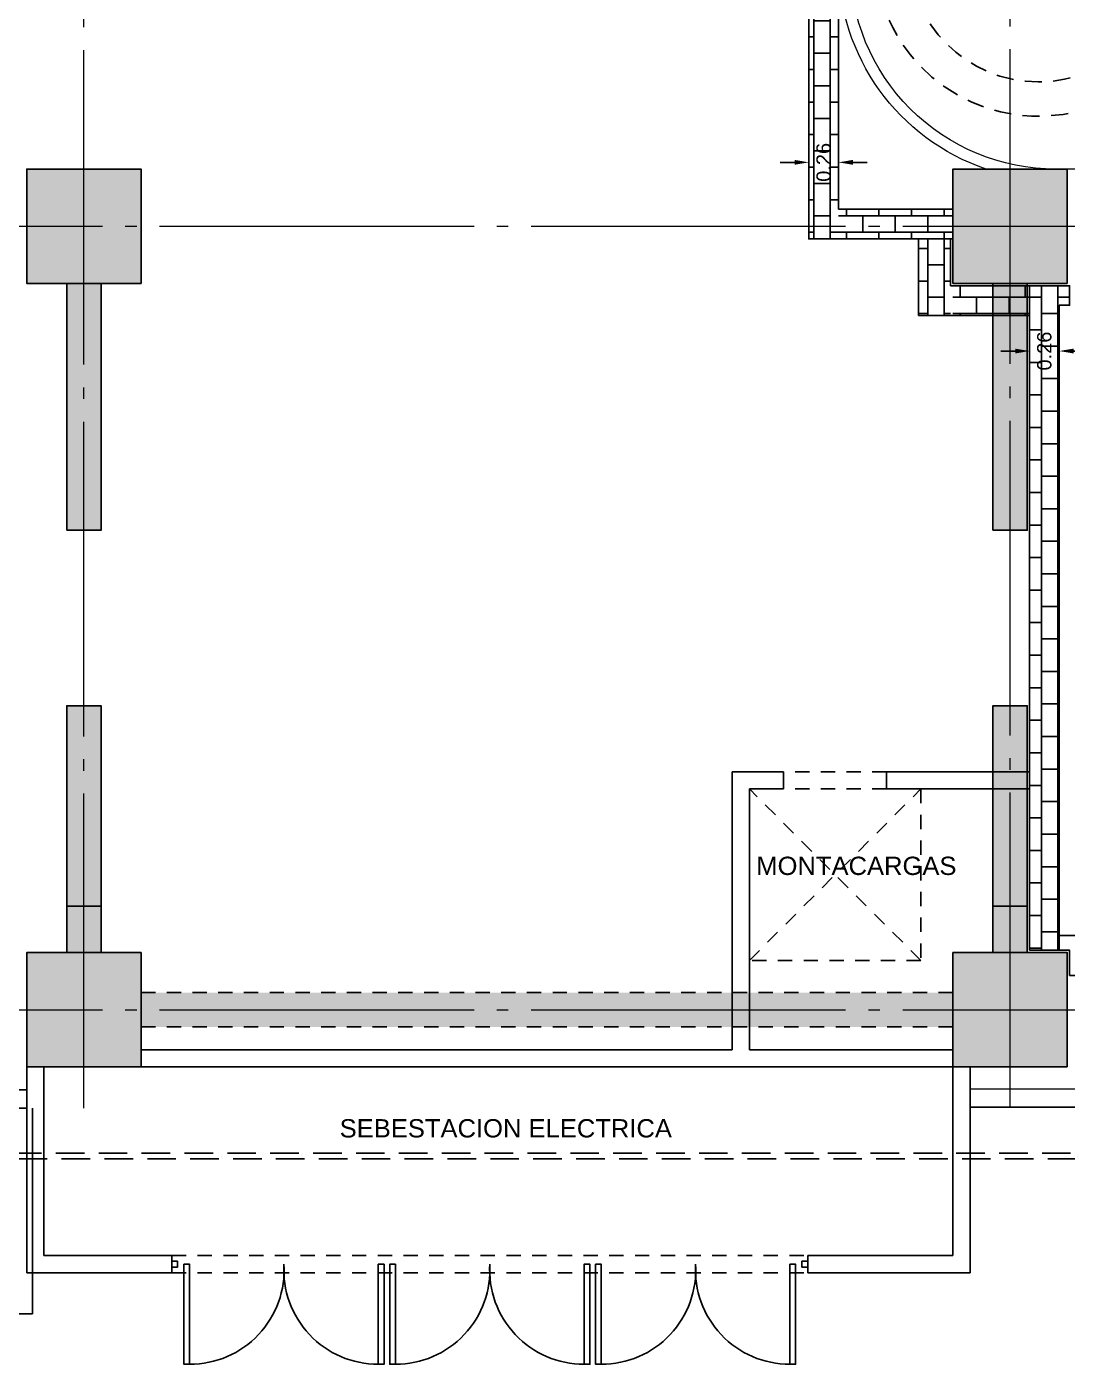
# Model space of a CAD drawing. Header units: metres. Extents: x -22.5 to 67.5, y 0 to 64.7.
# Drawn here: x 12.89 to 21.99, y 30.93 to 42.62 of the extents above; entities that cross this region are included whole.
import ezdxf

# ---------------------------------------------------------------- set-up
doc = ezdxf.new("R2010")
doc.units = ezdxf.units.M
for name, pattern in [('EJES630', [6.3, 5.5, -0.4, 0, -0.4]), ('XREF PB NEURO-ONCOLOGIA$0$CONJUNTO TLAHUAC$0$HIDDEN2', [0.1875, 0.125, -0.0625]), ('XREF PB NEURO-ONCOLOGIA$0$DASHED2', [0.375, 0.25, -0.125]), ('XREF PB NEURO-ONCOLOGIA$0$HIDDE150', [0.24, 0.15, -0.09]), ('XREF PB NEURO-ONCOLOGIA$0$HIDDEN2', [0.1875, 0.125, -0.0625])]:
    doc.linetypes.add(name, pattern=pattern)
doc.layers.add('EJES', color=11, linetype='EJES630', lineweight=0)
doc.layers.add('XREF PB NEURO-ONCOLOGIA$0$MUROS DE TABLAROCA', color=150, linetype='Continuous', lineweight=13)
for name, color, linetype in [('TEXTO', 7, 'Continuous'), ('XREF PB NEURO-ONCOLOGIA$0$-CG-M-WALL', 7, 'Continuous'), ('XREF PB NEURO-ONCOLOGIA$0$CANCELES', 1, 'Continuous'), ('XREF PB NEURO-ONCOLOGIA$0$COLUMNAS', 6, 'Continuous'), ('XREF PB NEURO-ONCOLOGIA$0$CONTRAVENTEOS', 6, 'XREF PB NEURO-ONCOLOGIA$0$HIDDEN2'), ('XREF PB NEURO-ONCOLOGIA$0$COTAS PAÑOS', 8, 'Continuous'), ('XREF PB NEURO-ONCOLOGIA$0$ELEVADOR Y ESC', 251, 'Continuous'), ('XREF PB NEURO-ONCOLOGIA$0$HATCH', 251, 'Continuous'), ('XREF PB NEURO-ONCOLOGIA$0$LAMINA MULTIPERFORADA', 9, 'Continuous'), ('XREF PB NEURO-ONCOLOGIA$0$MUROS', 3, 'Continuous'), ('XREF PB NEURO-ONCOLOGIA$0$NOVIDESA', 11, 'Continuous'), ('XREF PB NEURO-ONCOLOGIA$0$PLAFONES', 20, 'XREF PB NEURO-ONCOLOGIA$0$HIDDE150'), ('XREF PB NEURO-ONCOLOGIA$0$PROYECCIÓN', 8, 'XREF PB NEURO-ONCOLOGIA$0$CONJUNTO TLAHUAC$0$HIDDEN2'), ('XREF PB NEURO-ONCOLOGIA$0$TABIQUES BLINDADOS', 30, 'Continuous')]:
    doc.layers.add(name, color=color, linetype=linetype)
doc.styles.add('100 LOCALES 25', font='arial.ttf', dxfattribs={"height": 0.25})
doc.styles.add('XREF PB NEURO-ONCOLOGIA$0$COTAS', font='arial.ttf')
doc.dimstyles.new('XREF PB NEURO-ONCOLOGIA$0$50 FLECHAS', dxfattribs={"dimscale": 0.5, "dimtxt": 0.25, "dimasz": 0.25, "dimexe": 0.1, "dimexo": 0.1, "dimgap": 0.025, "dimtad": 0, "dimtih": 1, "dimtoh": 1, "dimzin": 1, "dimdsep": 46, "dimtxsty": 'XREF PB NEURO-ONCOLOGIA$0$COTAS', "dimcen": 0.1, "dimclrd": 256, "dimclre": 256, "dimclrt": 7, "dimadec": 0, "dimazin": 1, "dimtfac": 1, "dimtofl": 0, "dimtmove": 2, "dimatfit": 3, "dimfxl": 1, "dimtolj": 1, "dimtzin": 1, "dimlwd": -1, "dimlwe": -1, "dimarcsym": 0})
pattern_1 = [(0, (0, 0), (0, 6.985), [5.08, -1.905]), (90, (0, 0), (-6.985, 4e-16), [5.08, -1.905])]
pattern_2 = [(0, (3e-13, -8.1), (0, 6.985), [5.08, -1.905]), (90, (3e-13, -8.1), (-6.985, 4e-16), [5.08, -1.905])]

# ---------------------------------------------------------------- blocks, each defined once
blk = doc.blocks.new('XREF PB NEURO-ONCOLOGIA$0$C-1')
at = {"layer": 'XREF PB NEURO-ONCOLOGIA$0$-CG-M-WALL', "true_color": 0x636466}
h = blk.add_hatch(color=251, dxfattribs=at)
h.dxf.hatch_style = 1
h.paths.add_polyline_path([(-0.5, -0.5), (-0.5, 0.5), (0.5, 0.5), (0.5, -0.5)])
blk.add_lwpolyline([(-0.5, -0.5), (-0.5, 0.5), (0.5, 0.5), (0.5, -0.5)], close=True)
blk = doc.blocks.new('XREF PB NEURO-ONCOLOGIA$0$XREF PB NEURO-ONCOLOGIA$0$P90')
blk.add_lwpolyline([(-0.825, -0.875), (-0.875, -0.875), (-0.875, 0), (-0.825, 0), (-0.825, -0.875, 0.432635), (0, 0, 0.432635)], format="xyb")
blk = doc.blocks.new('*D885')
at = {"layer": 'XREF PB NEURO-ONCOLOGIA$0$COTAS PAÑOS', "transparency": 16777216}
for p, q in [((6.311, 23.731), (6.311, 23.856)), ((6.662, 23.606), (6.261, 23.606)), ((6.662, 23.346), (6.261, 23.346)), ((6.311, 23.221), (6.311, 23.096))]:
    blk.add_line(p, q, dxfattribs=at)
for points in [[(6.29, 23.731), (6.332, 23.731), (6.311, 23.606)], [(6.29, 23.221), (6.332, 23.221), (6.311, 23.346)]]:
    blk.add_solid(points, dxfattribs=at)
at = {"layer": 'XREF PB NEURO-ONCOLOGIA$0$COTAS PAÑOS', "color": 7, "transparency": 16777216, "insert": (6.311, 23.476), "char_height": 0.125, "attachment_point": 5, "style": 'XREF PB NEURO-ONCOLOGIA$0$COTAS'}
blk.add_mtext('\\A1;0.26', dxfattribs=at)
blk = doc.blocks.new('*D891')
at = {"layer": 'XREF PB NEURO-ONCOLOGIA$0$COTAS PAÑOS', "transparency": 16777216}
for p, q in [((7.961, 25.661), (7.961, 25.786)), ((7.602, 25.536), (8.011, 25.536)), ((7.602, 25.276), (8.011, 25.276)), ((7.961, 25.151), (7.961, 25.026))]:
    blk.add_line(p, q, dxfattribs=at)
for points in [[(7.94, 25.661), (7.982, 25.661), (7.961, 25.536)], [(7.94, 25.151), (7.982, 25.151), (7.961, 25.276)]]:
    blk.add_solid(points, dxfattribs=at)
at = {"layer": 'XREF PB NEURO-ONCOLOGIA$0$COTAS PAÑOS', "color": 7, "transparency": 16777216, "insert": (7.961, 25.406), "char_height": 0.125, "attachment_point": 5, "style": 'XREF PB NEURO-ONCOLOGIA$0$COTAS'}
blk.add_mtext('\\A1;0.26', dxfattribs=at)
blk = doc.blocks.new('XREF PB NEURO-ONCOLOGIA')
at = {"layer": 'XREF PB NEURO-ONCOLOGIA$0$HATCH'}
h = blk.add_hatch(dxfattribs=at)
h.set_pattern_fill('ANGLE', color=256)
h.set_pattern_definition(pattern_1)
h.paths.add_polyline_path([(1.052, 32.026), (3.209, 32.026), (3.209, 31.726), (1.052, 31.726)])
h = blk.add_hatch(color=256, dxfattribs=at)
h.dxf.hatch_style = 1
h.paths.add_polyline_path([(1.052, 32.026), (3.209, 32.026), (3.209, 31.726), (1.052, 31.726)])
h.paths.add_polyline_path([(4.744, 32.026), (6.902, 32.026), (6.902, 31.726), (4.744, 31.726)])
h = blk.add_hatch(dxfattribs=at)
h.set_pattern_fill('ANGLE', color=256)
h.set_pattern_definition(pattern_1)
h.paths.add_polyline_path([(4.744, 32.026), (6.902, 32.026), (6.902, 31.726), (4.744, 31.726)])
h = blk.add_hatch(color=256, dxfattribs=at)
h.dxf.hatch_style = 1
h.paths.add_polyline_path([(0.702, 24.276), (0.702, 31.376), (0.402, 31.376), (0.402, 24.276)])
h = blk.add_hatch(dxfattribs=at)
h.set_pattern_fill('AR-B816', color=256, scale=0.0007, angle=90)
h.paths.add_polyline_path([(7.292, 25.276), (7.552, 25.276), (7.552, 24.276), (7.292, 24.276)])
h.paths.add_polyline_path([(15.932, 25.966), (15.672, 25.966), (15.672, 24.276), (15.932, 24.276)])
h = blk.add_hatch(dxfattribs=at)
h.set_pattern_fill('AR-B816', color=256, scale=0.0007)
h.paths.add_polyline_path([(7.292, 25.536), (15.672, 25.536), (15.672, 25.276), (7.292, 25.276)])
h = blk.add_hatch(dxfattribs=at)
h.set_pattern_fill('AR-B816', color=256, scale=0.0007)
h.paths.add_polyline_path([(6.622, 24.576), (7.292, 24.576), (7.292, 24.296), (6.622, 24.296)])
h = blk.add_hatch(dxfattribs=at)
h.set_pattern_fill('AR-B816', color=256, scale=0.0007, angle=90)
h.paths.add_polyline_path([(6.622, 24.276), (6.882, 24.276), (6.882, 23.606), (6.622, 23.606)])
h = blk.add_hatch(dxfattribs=at)
h.set_pattern_fill('ANGLE', color=256)
h.set_pattern_definition(pattern_2)
h.paths.add_polyline_path([(1.052, 23.926), (3.209, 23.926), (3.209, 23.626), (1.052, 23.626)])
h = blk.add_hatch(dxfattribs=at)
h.set_pattern_fill('ANGLE', color=256)
h.set_pattern_definition(pattern_1)
h.paths.add_polyline_path([(1.052, 23.926), (3.209, 23.926), (3.209, 23.626), (1.052, 23.626)])
h = blk.add_hatch(color=256, dxfattribs=at)
h.dxf.hatch_style = 1
h.paths.add_polyline_path([(1.052, 23.926), (3.209, 23.926), (3.209, 23.626), (1.052, 23.626)])
h.paths.add_polyline_path([(4.744, 23.926), (6.902, 23.926), (6.902, 23.626), (4.744, 23.626)])
h = blk.add_hatch(dxfattribs=at)
h.set_pattern_fill('ANGLE', color=256)
h.set_pattern_definition(pattern_2)
h.paths.add_polyline_path([(4.744, 23.926), (6.902, 23.926), (6.902, 23.626), (4.744, 23.626)])
h = blk.add_hatch(dxfattribs=at)
h.set_pattern_fill('ANGLE', color=256)
h.set_pattern_definition(pattern_1)
h.paths.add_polyline_path([(4.744, 23.926), (6.902, 23.926), (6.902, 23.626), (4.744, 23.626)])
h = blk.add_hatch(dxfattribs=at)
h.set_pattern_fill('AR-B816', color=256, scale=0.0007)
h.paths.add_polyline_path([(1.072, 23.606), (6.882, 23.606), (6.882, 23.256), (6.712, 23.256), (6.712, 23.346), (1.072, 23.346)])
at = {"layer": 'XREF PB NEURO-ONCOLOGIA$0$CANCELES', "elevation": 0}
for points in [[(-1.648, 31.056), (-1.698, 31.056), (-1.698, 31.106), (-1.648, 31.106)], [(-1.648, 25.596), (-1.698, 25.596), (-1.698, 25.546), (-1.648, 25.546)], [(-1.648, 25.596), (-1.698, 25.596), (-1.698, 25.546), (-1.648, 25.546)]]:
    blk.add_lwpolyline(points, close=True, dxfattribs=at)
at = {"layer": 'XREF PB NEURO-ONCOLOGIA$0$COLUMNAS', "elevation": 0}
for points in [[(1.052, 32.026), (3.209, 32.026), (3.209, 31.726), (1.052, 31.726)], [(4.744, 32.026), (6.902, 32.026), (6.902, 31.726), (4.744, 31.726)], [(1.052, 23.926), (3.209, 23.926), (3.209, 23.626), (1.052, 23.626)], [(4.744, 23.926), (6.902, 23.926), (6.902, 23.626), (4.744, 23.626)]]:
    blk.add_lwpolyline(points, close=True, dxfattribs=at)
at = {"layer": 'XREF PB NEURO-ONCOLOGIA$0$CONTRAVENTEOS', "elevation": 0}
blk.add_lwpolyline([(0.702, 24.276), (0.702, 31.376), (0.402, 31.376), (0.402, 24.276)], close=True, dxfattribs=at)
blk.add_lwpolyline([(0.702, 24.276), (0.702, 31.376), (0.402, 31.376), (0.402, 24.276)], close=True, dxfattribs=at)
at = {"layer": 'XREF PB NEURO-ONCOLOGIA$0$ELEVADOR Y ESC'}
for p in [(-2.108, 44.531, 0), (-0.308, 32.326, 0)]:
    blk.add_line(p, (-2.108, 32.326, 0), dxfattribs=at)
at = {"layer": 'XREF PB NEURO-ONCOLOGIA$0$LAMINA MULTIPERFORADA', "linetype": 'XREF PB NEURO-ONCOLOGIA$0$DASHED2', "elevation": 0}
for points in [[(-0.751, 60.886), (17.014, 60.886), (17.014, 26.926), (22.312, 26.926), (22.312, -3.054), (-0.751, -3.054)], [(-0.701, 60.836), (16.964, 60.836), (16.964, 26.876), (22.262, 26.876), (22.262, -3.004), (-0.701, -3.004)]]:
    blk.add_lwpolyline(points, close=True, dxfattribs=at)
at = {"layer": 'XREF PB NEURO-ONCOLOGIA$0$MUROS'}
for p, q in [((0.052, 32.376), (-1.748, 32.376)), ((-1.748, 32.376), (-1.748, 31.106)), ((0.052, 32.226), (-1.598, 32.226)), ((-1.598, 32.226), (-1.598, 31.106)), ((0.052, 24.276), (0.052, 31.376)), ((0.202, 26.206), (0.202, 31.376)), ((-1.748, 31.106), (-1.598, 31.106)), ((0.202, 26.206), (2.632, 26.206)), ((2.632, 25.756), (2.632, 26.206)), ((0.202, 26.056), (2.482, 26.056)), ((0.202, 24.276), (0.202, 26.056)), ((2.482, 26.056), (2.482, 25.756)), ((2.482, 25.756), (2.632, 25.756)), ((-1.748, 24.126), (-1.748, 25.546)), ((-1.748, 25.546), (-1.598, 25.546)), ((-1.598, 24.276), (-1.598, 25.546)), ((0.052, 24.276), (-1.598, 24.276)), ((0.052, 24.126), (-1.748, 24.126))]:
    blk.add_line(p, q, dxfattribs=at)
at = {"layer": 'XREF PB NEURO-ONCOLOGIA$0$MUROS', "elevation": 0}
blk.add_lwpolyline([(2.482, 23.606), (2.482, 24.856), (2.632, 24.856), (2.632, 23.606)], close=True, dxfattribs=at)
at = {"layer": 'XREF PB NEURO-ONCOLOGIA$0$MUROS DE TABLAROCA'}
blk.add_line((0.202, 24.276), (0.052, 24.276), dxfattribs=at)
for points in [[(7.902, 23.984, -0.321682), (9.702, 25.276), (14.902, 25.276)], [(7.902, 16.956), (7.902, 23.376, -0.414214), (9.702, 25.176), (14.902, 25.176)]]:
    blk.add_lwpolyline(points, format="xyb", dxfattribs=at)
at = {"layer": 'XREF PB NEURO-ONCOLOGIA$0$NOVIDESA', "elevation": 0}
for points in [[(16.362, 26.226), (16.362, 60.236), (-0.308, 60.236), (-0.308, 32.376)], [(-0.148, 32.376), (-0.148, 60.076), (16.202, 60.076), (16.202, 26.066)]]:
    blk.add_lwpolyline(points, dxfattribs=at)
at = {"layer": 'XREF PB NEURO-ONCOLOGIA$0$NOVIDESA'}
for points in [[(21.662, -2.404), (-0.301, -2.404), (-0.301, 24.126)], [(21.502, -2.244), (-0.148, -2.244), (-0.141, 24.126)]]:
    blk.add_lwpolyline(points, dxfattribs=at)
at = {"layer": 'XREF PB NEURO-ONCOLOGIA$0$PLAFONES'}
blk.add_circle((9.798, 23.529), 1.134, dxfattribs=at)
blk.add_arc((9.798, 23.529), 1.434, 294.6812, 200.0814, dxfattribs=at)
at = {"layer": 'XREF PB NEURO-ONCOLOGIA$0$PROYECCIÓN'}
for p, q in [((-1.748, 31.106, 0), (-1.748, 25.546, 0)), ((-1.598, 31.106, 0), (-1.598, 25.546, 0)), ((0.982, 24.556, 0), (2.482, 26.056, 0)), ((0.982, 24.556, 0), (0.982, 26.056, 0)), ((2.482, 24.856, 0), (2.482, 25.756, 0)), ((2.632, 24.856, 0), (2.632, 25.756, 0)), ((2.482, 24.556, 0), (0.982, 24.556, 0)), ((2.482, 24.556, 0), (1.682, 24.556, 0))]:
    blk.add_line(p, q, dxfattribs=at)
at = {"layer": 'XREF PB NEURO-ONCOLOGIA$0$PROYECCIÓN', "elevation": 0}
blk.add_lwpolyline([(0.982, 26.056), (2.482, 24.556)], dxfattribs=at)
at = {"layer": 'XREF PB NEURO-ONCOLOGIA$0$TABIQUES BLINDADOS'}
for points in [[(7.292, 24.276), (7.292, 25.536), (15.672, 25.536), (15.672, 26.226), (16.202, 26.226), (16.202, 25.966), (15.932, 25.966), (15.932, 24.276)], [(7.552, 24.276), (7.552, 25.276), (15.672, 25.276), (15.672, 24.276)], [(6.882, 23.606), (6.882, 24.296), (7.292, 24.296)]]:
    blk.add_lwpolyline(points, dxfattribs=at)
at = {"layer": 'XREF PB NEURO-ONCOLOGIA$0$TABIQUES BLINDADOS', "elevation": 0}
blk.add_lwpolyline([(7.292, 24.576), (6.622, 24.576), (6.622, 23.606)], dxfattribs=at)
at = {"layer": 'XREF PB NEURO-ONCOLOGIA$0$TABIQUES BLINDADOS'}
for points in [[(1.072, 23.606), (6.882, 23.606), (6.882, 23.256), (6.712, 23.256), (6.712, 23.346), (1.072, 23.346)], [(1.072, 23.346), (1.072, 23.256), (0.852, 23.256), (0.852, 23.126), (1.202, 23.126), (1.202, 23.346)]]:
    blk.add_lwpolyline(points, close=True, dxfattribs=at)
at = {"layer": 'XREF PB NEURO-ONCOLOGIA$0$CANCELES', "rotation": 270}
for p in [(-1.673, 30.126, 0), (-1.673, 28.326, 0), (-1.673, 26.526, 0)]:
    blk.add_blockref('XREF PB NEURO-ONCOLOGIA$0$XREF PB NEURO-ONCOLOGIA$0$P90', p, dxfattribs=at)
at = {"layer": 'XREF PB NEURO-ONCOLOGIA$0$CANCELES', "xscale": -1, "rotation": 270}
for p in [(-1.673, 30.126, 0), (-1.673, 28.326, 0), (-1.673, 26.526, 0)]:
    blk.add_blockref('XREF PB NEURO-ONCOLOGIA$0$XREF PB NEURO-ONCOLOGIA$0$P90', p, dxfattribs=at)
at = {"layer": 'XREF PB NEURO-ONCOLOGIA$0$COLUMNAS'}
for p in [(0.552, 31.876, 0), (7.402, 31.876, 0), (0.552, 23.776, 0), (7.402, 23.776, 0)]:
    blk.add_blockref('XREF PB NEURO-ONCOLOGIA$0$C-1', p, dxfattribs=at)
at = {"layer": 'XREF PB NEURO-ONCOLOGIA$0$COTAS PAÑOS'}
for base, p1, p2, picture, middle in [((7.961, 25.536), (7.552, 25.276), (7.552, 25.536), '*D891', (7.961, 25.406)), ((6.311, 23.606), (6.712, 23.346), (6.712, 23.606), '*D885', (6.311, 23.476))]:
    dim = blk.add_linear_dim(base=base, p1=p1, p2=p2, angle=90, dimstyle='XREF PB NEURO-ONCOLOGIA$0$50 FLECHAS', dxfattribs=at)
    dim.commit()
    dim.dimension.update_dxf_attribs({"geometry": picture, "text_midpoint": middle})

msp = doc.modelspace()

# ---------------------------------------------------------------- block references
at = {"rotation": 90}
msp.add_blockref('XREF PB NEURO-ONCOLOGIA', (45.263, 33.473), dxfattribs=at)

# ---------------------------------------------------------------- next in the draw order: linework, layer by layer
at = {"layer": 'EJES', "ltscale": 0.5}
for p, q in [((13.387, 33.165, 0), (13.387, 58.55, 0)), ((21.487, 33.173), (21.487, 58.55, 0)), ((-5.451, 40.875, 0), (53.012, 40.875, 0)), ((-5.451, 34.025, 0), (53.012, 34.025, 0))]:
    msp.add_line(p, q, dxfattribs=at)

# ---------------------------------------------------------------- next in the draw order: texts
at = {"layer": 'TEXTO', "color": 0, "char_height": 0.16, "attachment_point": 2, "style": '100 LOCALES 25'}
for s, insert, width in [('MONTACARGAS', (20.143, 35.363, 0), 3.08121), ('SEBESTACION ELECTRICA', (17.077, 33.068, 0.004), 5.19458)]:
    msp.add_mtext(s, dxfattribs=dict(at, insert=insert, width=width))

doc.saveas('drawing.dxf')
